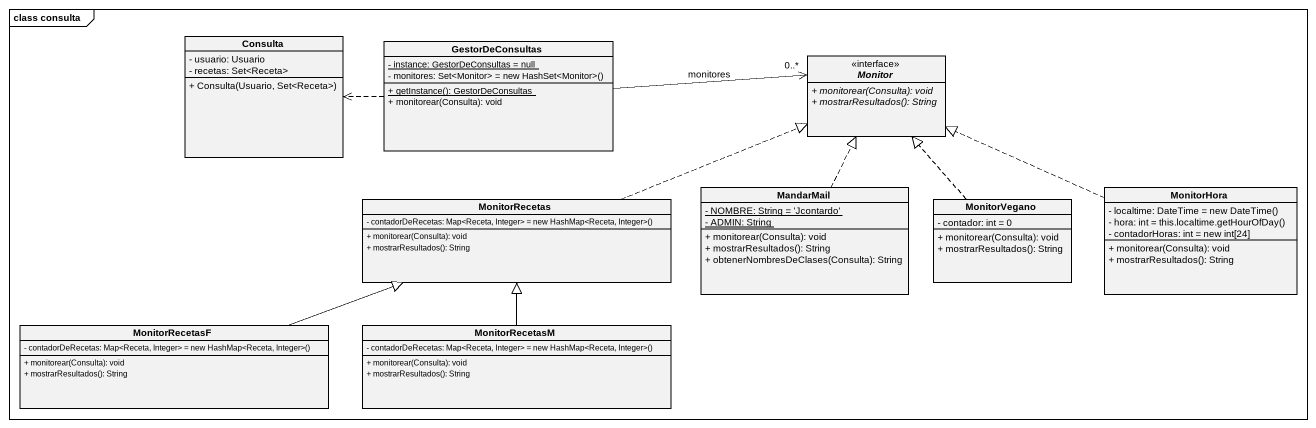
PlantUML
@startuml
mainframe class consulta
hide circle
hide empty members
skinparam classAttributeIconSize 0
class Consulta {
  - usuario: Usuario
  - recetas: Set<Receta>
  + Consulta(Usuario, Set<Receta>)
}
class GestorDeConsultas {
  {static} - instance: GestorDeConsultas = null
  {field} - monitores: Set<Monitor> = new HashSet<Monitor>()
  {static} + getInstance(): GestorDeConsultas
  + monitorear(Consulta): void
}
interface Monitor <<interface>> {
  {abstract} + monitorear(Consulta): void
  {abstract} + mostrarResultados(): String
}
class MandarMail {
  {static} - NOMBRE: String = 'Jcontardo'
  {static} - ADMIN: String
  + monitorear(Consulta): void
  + mostrarResultados(): String
  + obtenerNombresDeClases(Consulta): String
}
class MonitorHora {
  {field} - localtime: DateTime = new DateTime()
  {field} - hora: int = this.localtime.getHourOfDay()
  - contadorHoras: int = new int[24]
  + monitorear(Consulta): void
  + mostrarResultados(): String
}
class MonitorRecetas {
  {field} - contadorDeRecetas: Map<Receta, Integer> = new HashMap<Receta, Integer>()
  + monitorear(Consulta): void
  + mostrarResultados(): String
}
class MonitorVegano {
  - contador: int = 0
  + monitorear(Consulta): void
  + mostrarResultados(): String
}
class MonitorRecetasF {
  {field} - contadorDeRecetas: Map<Receta, Integer> = new HashMap<Receta, Integer>()
  + monitorear(Consulta): void
  + mostrarResultados(): String
}
class MonitorRecetasM {
  {field} - contadorDeRecetas: Map<Receta, Integer> = new HashMap<Receta, Integer>()
  + monitorear(Consulta): void
  + mostrarResultados(): String
}
GestorDeConsultas .left.> Consulta
GestorDeConsultas -right-> "0..*" Monitor : monitores
MandarMail .up.|> Monitor
MonitorHora .left.|> Monitor
MonitorRecetas .right.|> Monitor
MonitorVegano .up.|> Monitor
MonitorRecetasF -right-|> MonitorRecetas
MonitorRecetasM -up-|> MonitorRecetas
@enduml
